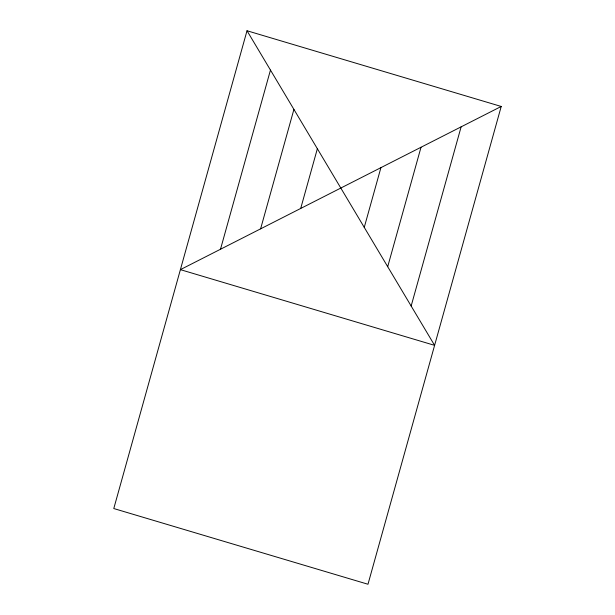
<?xml version="1.0" encoding="UTF-8"?>
<svg xmlns="http://www.w3.org/2000/svg" width="615" height="615" viewBox="0 0 615 615"><rect width="100%" height="100%" fill="white"/><g stroke="black" fill="none" stroke-linecap="round" stroke-linejoin="round"><path stroke-width="0.92" d="M247.015 30.75L113.783 508.543L367.985 584.25L501.217 106.456L247.015 30.75L434.605 345.353L180.395 269.647L501.217 106.456M220.501 249.244L270.462 70.079M260.606 228.849L293.916 109.401M300.704 208.454L317.363 148.73M364.257 227.381L380.916 167.657M387.704 266.702L421.014 147.254M411.151 306.032L461.119 126.859"/></g></svg>
